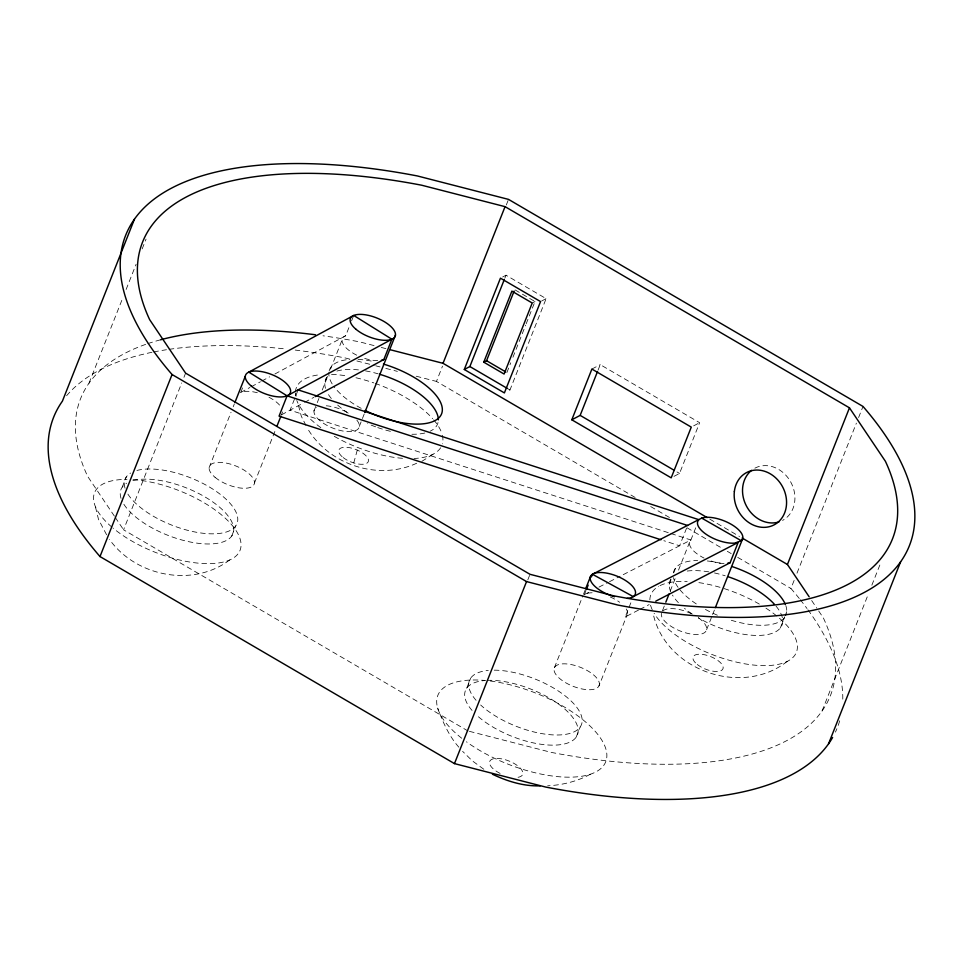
<?xml version="1.0" encoding="UTF-8"?>
<svg xmlns="http://www.w3.org/2000/svg" width="963" height="963" viewBox="0 0 963 963"><rect width="100%" height="100%" fill="white"/><g stroke="black" fill="none" stroke-linecap="round" stroke-linejoin="round"><path stroke-width="0.72" stroke-dasharray="4.82 3.61" d="M353.758 462.914L357.285 450.07M89.005 383.202L122.795 297.868M126.117 289.478L136.084 264.307M142.175 248.911L146.051 239.125M122.277 487.073L126.297 476.938M467.982 730.977L123.577 529.806L181.73 382.937M183.945 377.34L185.606 373.138M209.103 467.657L231.024 412.308M233.215 406.771L234.31 404.015M257.338 392.735A24.087 10.184 21.6 0 0 240.762 392.423L243.446 385.657M231.734 536.042L235.742 525.894M254.473 482.957L275.972 428.643M281.485 414.716L282.592 411.923M297.579 391.243L290.08 410.178L669.417 533.033M325.121 381.179L326.626 377.376M313.962 410.96L316.719 404.003M317.272 402.606L318.934 398.429M322.232 390.075L327.745 376.148M330.514 369.178L342.094 339.939M274.864 374.005L345.681 335.75L349.437 326.276M351.579 320.872L353.18 316.803M359.319 426.368L364.255 413.921M635.123 497.462L436.456 381.42L442.511 366.133M506.321 204.95L508.524 199.389M504.925 277.982L506.02 275.213L546.117 298.638L509.969 389.967L506.622 391.736M506.875 372.573L510.739 362.822M512.942 357.249L525.629 325.217M526.171 323.821L534.995 301.539L514.675 289.67L511.895 291.139M466.682 688.256L470.702 678.108M598.071 370.129L600.25 364.64L699.632 422.697L679.541 473.435L671.187 477.841M527.796 579.907L530.011 574.309M554.411 667.684L582.904 595.736M583.446 594.352L585.095 590.199M592.101 592.775A24.087 10.184 21.6 0 0 584.397 594.568L586.01 590.512M576.139 737.213L580.147 727.065M638.529 610.073L625.252 616.922L631.68 600.683M598.998 685.873A24.087 10.184 21.6 0 0 569.265 664.229A24.087 10.184 21.6 0 0 561.838 680.239A24.087 10.184 21.6 0 0 598.998 685.873L627.13 614.839M686.559 528.193L679.589 545.78L663.856 540.688M669.249 584.168L671.259 579.088M673.691 572.913L675.701 567.833M662.508 610.554L664.723 604.981M670.236 591.053L675.749 577.126M678.506 570.156L689.532 542.301M695.707 527.82L690.892 539.99L621.424 575.597M706.589 629.79L712.066 615.959M712.62 614.575L714.811 609.037M799.278 598.48A421.469 178.119 21.6 0 0 790.936 588.477L794.788 578.751M796.991 573.19L856.396 423.118M858.599 417.557L863.004 406.446M780.271 628.069L784.713 616.814M785.218 615.55L786.723 611.746M822.017 711.091L868.53 593.605M871.852 585.203L880.712 562.825M229.615 559.997C192.817 587.887 135.747 576.404 109.469 539.424M787.265 661.388C741.402 697.429 664.422 670.176 652.95 612.649M421.842 461.361L433.47 453.994M240.762 392.423L249.947 387.463M251.259 386.753L260.431 381.793M261.743 381.083L269.616 376.834M281.509 414.812L303.285 403.052M304.609 402.329L313.854 397.346M502.674 276.983L506.02 275.213M532.214 303.008L534.995 301.539M541.663 300.998L546.117 298.638M591.896 369.058L600.25 364.64M693.661 425.851L699.632 422.697M639.853 609.386L649.146 604.583M584.397 594.568L589.693 591.86M598.95 587.117L608.195 582.374M609.519 581.7L620.1 576.271M590.331 774.24C577.319 781.39 562.44 785.074 547.658 785.808M416.666 463.251C378.11 481.103 328.624 464.696 307.353 428.162M374.053 345.585L359.681 341.889A403.256 170.427 21.6 0 0 323.014 335.786M381.24 347.426L386.982 348.907M349.641 359.103L345.308 357.983A421.469 178.119 21.6 0 0 295.232 350.063M356.876 360.956L374.246 365.422M375.69 365.796L380.024 366.915M385.814 368.396L397.394 371.369M416.197 376.208L436.456 381.42M469.426 731.338L551.342 752.404A403.256 170.427 21.6 0 0 823.377 617.957L817.527 609.254M670.85 533.502L690.892 539.99A24.087 10.184 21.6 0 0 704.085 558.083M483.811 769.256L472.255 760.806L462.613 751.345M676.965 471.93L679.541 473.435M507.381 388.462L509.969 389.967M709.755 519.117L739.536 536.511M650.699 506.562L670.176 517.938M687.052 527.796L722.118 548.272M727.306 551.305L731.206 553.581M737.694 557.372L790.936 588.477M458.87 747.216C448.927 736.009 442.824 721.985 437.659 708.07M811.677 600.551L816.696 608.002M114.38 516.12L87.633 476.336A403.256 170.427 21.6 0 1 146.484 344.092M115.223 517.372L123.577 529.806M106.604 534.79L98.503 519.394L95.337 506.454M306.017 425.538L301.359 416.353L297.507 401.908M296.086 396.311L295.364 393.506A78.268 33.079 21.6 0 0 296.315 399.031M66.591 395.757A421.469 178.119 21.6 0 1 152.13 352.265M153.695 351.952A421.469 178.119 21.6 0 1 166.479 349.725M169.103 349.328A421.469 178.119 21.6 0 1 286.336 349.039M800.277 599.732A421.469 178.119 21.6 0 1 806.994 608.508M807.909 609.76A421.469 178.119 21.6 0 1 842.781 699.523M839.688 720.806A421.469 178.119 21.6 0 1 835.415 732.121M765.946 608.159A78.268 33.079 21.6 0 1 768.33 665.565A78.268 33.079 21.6 0 1 654.118 613.275M652.24 609.76A78.268 33.079 21.6 0 1 650.266 603.982M649.856 599.925A78.268 33.079 21.6 0 1 658.656 586.335M659.992 585.624A78.268 33.079 21.6 0 1 687.185 581.471M698.897 582.627A78.268 33.079 21.6 0 1 721.407 587.731M724.14 588.586A78.268 33.079 21.6 0 1 759.783 604.355M440.633 447.759A78.268 33.079 21.6 0 1 414.03 458.496M402.546 458.304A78.268 33.079 21.6 0 1 332.981 435.589M320.835 427.68A78.268 33.079 21.6 0 1 296.809 400.488M295.4 391.989A78.268 33.079 21.6 0 1 320.185 374.703M331.537 374.366A78.268 33.079 21.6 0 1 347.715 376.088M355.961 377.749A78.268 33.079 21.6 0 1 373.813 382.901M375.197 383.394A78.268 33.079 21.6 0 1 432.64 418.652M433.699 419.856A78.268 33.079 21.6 0 1 441.993 433.868M442.378 435.3A78.268 33.079 21.6 0 1 442.414 443.811M490.336 681.034A90.269 38.147 21.6 0 1 594.773 730.869A90.269 38.147 21.6 0 1 576.656 776.864A90.269 38.147 21.6 0 1 466.405 741.787M461.71 738.236A90.269 38.147 21.6 0 1 484.521 680.408M133.05 479.622A78.244 33.067 21.6 0 1 229.387 522.235A78.244 33.067 21.6 0 1 212.366 563.548A78.244 33.067 21.6 0 1 113.068 528.133M111.901 527.158A78.244 33.067 21.6 0 1 127.008 479.393M754.872 468.174A29.552 25.194 62.2 0 1 790.972 482.475A29.552 25.194 62.2 0 1 782.57 520.405M147.845 343.635A403.256 170.427 21.6 0 1 160.604 339.77M361.173 408.348A60.212 25.447 21.6 0 1 333.74 386.283M332.163 383.924A60.212 25.447 21.6 0 1 328.913 372.356M329.141 371.032A60.212 25.447 21.6 0 1 349.87 359.428M358.08 359.392A60.212 25.447 21.6 0 1 373.8 361.57M784.291 617.921A60.212 25.447 21.6 0 1 728.076 619.245M717.351 615.201A60.212 25.447 21.6 0 1 704.675 609.025M696.285 603.933A60.212 25.447 21.6 0 1 679.902 589.729M678.06 587.334A60.212 25.447 21.6 0 1 673.498 577.619M673.438 572.672A60.212 25.447 21.6 0 1 697.669 560.466M707.299 560.96A60.212 25.447 21.6 0 1 723.827 564.089M785.796 605.583A60.212 25.447 21.6 0 1 785.724 615.634M494.236 670.164A60.212 25.447 21.6 0 1 571.998 701.883A60.212 25.447 21.6 0 1 559.118 734.962A60.212 25.447 21.6 0 1 480.657 705.012M476.071 700.306A60.212 25.447 21.6 0 1 488.289 670.417M136.902 470.474A60.212 25.447 21.6 0 1 224.307 497.642A60.212 25.447 21.6 0 1 209.055 533.755A60.212 25.447 21.6 0 1 127.309 493.152M125.058 488.217A60.212 25.447 21.6 0 1 130.643 473.038M698.428 617.801A24.087 10.184 21.6 0 1 692.65 634.28A24.087 10.184 21.6 0 1 661.412 613.335M662.761 611.024A24.087 10.184 21.6 0 1 692.036 614.009M356.84 420.121A24.087 10.184 21.6 0 1 336.52 429.426A24.087 10.184 21.6 0 1 316.562 407.277M326.264 405.784A24.087 10.184 21.6 0 1 348.943 413.488M438.021 422.54A60.212 25.447 21.6 0 1 430.22 431.159M424.876 433.001A60.212 25.447 21.6 0 1 411.935 434.265M390.448 431.328A60.212 25.447 21.6 0 1 376.978 427.307M375.642 426.826A60.212 25.447 21.6 0 1 367.661 423.624M348.209 413.139A60.212 25.447 21.6 0 1 337.459 404.893M331.332 398.526A60.212 25.447 21.6 0 1 327.456 392.892M325.506 388.342A60.212 25.447 21.6 0 1 327.589 376.437M336.918 371.068A60.212 25.447 21.6 0 1 358.489 369.888M365.446 370.875A60.212 25.447 21.6 0 1 378.05 373.8M776.07 606.172A60.212 25.447 21.6 0 1 765.705 634.87A60.212 25.447 21.6 0 1 698.259 617.813M692.277 614.081A60.212 25.447 21.6 0 1 684.5 608.339M678.397 602.694A60.212 25.447 21.6 0 1 672.463 595.098M670.681 591.631A60.212 25.447 21.6 0 1 670.898 579.088M687.221 571.047A60.212 25.447 21.6 0 1 708.864 571.878M714.462 572.949A60.212 25.447 21.6 0 1 725.211 575.802M487.17 680.372A60.212 25.447 21.6 0 1 566.509 710.61A60.212 25.447 21.6 0 1 556.084 745.073A60.212 25.447 21.6 0 1 476.649 715.16M472.063 710.453A60.212 25.447 21.6 0 1 485.701 680.456M132.882 480.621A60.212 25.447 21.6 0 1 221.189 508.596A60.212 25.447 21.6 0 1 202.543 543.746A60.212 25.447 21.6 0 1 122.072 500.989M121.037 498.365A60.212 25.447 21.6 0 1 126.622 483.185M724.068 563.499A24.087 10.184 21.6 0 1 709.851 560.562M626.287 609.001A24.087 10.184 21.6 0 1 625.252 616.922M610.277 596.988A24.087 10.184 21.6 0 1 619.691 602.284M377.689 360.607A24.087 10.184 21.6 0 1 363.653 358.067M356.707 355.178A24.087 10.184 21.6 0 1 345.681 335.75M268.966 397.238A24.087 10.184 21.6 0 1 280.052 405.664M500.11 773.421A17.719 7.487 21.6 0 1 491.924 759.301A17.719 7.487 21.6 0 1 517.215 765.477A17.719 7.487 21.6 0 1 516.625 777.454M215.05 477.311A24.087 10.184 21.6 0 0 253.438 485.412A24.087 10.184 21.6 0 0 226.871 463.215A24.087 10.184 21.6 0 0 215.05 477.311M697.284 664.494A16.046 6.777 21.6 0 0 722.635 669.369A16.046 6.777 21.6 0 0 704.242 654.684A16.046 6.777 21.6 0 0 697.284 664.494M343.153 457.545A15.817 6.681 21.6 0 0 368.035 462.096A15.817 6.681 21.6 0 0 349.557 447.675A15.817 6.681 21.6 0 0 343.153 457.545"/><path stroke-width="1.44" d="M134.471 219.131L62.402 401.162A421.469 178.119 21.6 0 0 99.996 556.554L454.476 763.611L545.624 787.048A421.469 178.119 21.6 0 0 832.61 737.477M99.996 556.554L172.064 374.523A421.469 178.119 21.6 0 1 417.376 175.952L508.524 199.389L863.004 406.446A421.469 178.119 21.6 0 1 617.692 605.017L526.544 581.58L172.064 374.523M234.852 402.63L245.264 376.34M277.079 425.851L280.943 416.1M315.166 396.624L383.852 359.524L391.881 339.229L353.722 315.455L248.803 372.127L287.094 395.841L687.63 525.485M364.796 412.537L395.48 335.052M707.167 517.6L443.028 363.316L505.057 206.66L421.71 185.221A403.256 170.427 21.6 0 0 149.662 319.68L185.606 373.138L530.011 574.309L613.371 595.748A403.256 170.427 21.6 0 0 885.406 461.289L849.462 407.831L505.057 206.66M464.286 369.491L500.447 278.163L540.556 301.588L504.395 392.916L464.286 369.491L469.86 366.542L504.371 279.366M483.763 362.172L511.895 291.139L532.214 303.008L504.094 374.041L483.763 362.172L486.556 360.704L514.122 291.067M571.805 419.796L591.896 369.058L691.278 427.115L671.187 477.841L571.805 419.796L580.159 415.378L597.529 371.501M454.476 763.611L526.544 581.58M585.636 588.814L590.572 576.356M586.551 589.163L588.152 585.107M591.366 576.981L592.438 574.273L701.726 518.106A24.087 10.184 21.6 0 1 730.905 524.125A24.087 10.184 21.6 0 1 741.39 540.785L734.528 543.144A24.087 10.184 21.6 0 1 706.89 534.802A24.087 10.184 21.6 0 1 698.921 519.695L298.109 389.883M665.818 602.2L669.129 593.834M655.779 601.153L730.098 562.753L738.14 542.458L633.293 596.627L592.438 574.273M715.353 607.653L742.75 538.461M809.173 596.819L787.433 564.487L849.462 407.831M828.529 743.869L900.598 561.838M391.881 339.229L287.094 395.841L279.053 416.136L660.991 539.762M727.691 563.211L730.098 562.753M540.171 785.868C523.535 786.35 507.296 781.318 492.406 774.216M389.859 349.641L443.028 363.316M701.726 518.106L741.39 540.785M486.556 360.704L505.599 371.826M580.159 415.378L674.377 470.413M469.86 366.542L507.381 388.462M742.124 538.016L787.433 564.487M778.923 521.934A29.552 25.194 62.2 0 1 746.469 506.093A29.552 25.194 62.2 0 1 751.573 470.341M160.604 339.77A403.256 170.427 21.6 0 1 315.479 334.775M383.418 364.05A60.212 25.447 21.6 0 1 441.584 413.837A60.212 25.447 21.6 0 1 365.254 410.479M731.916 566.509A60.212 25.447 21.6 0 1 785.29 604.27M379.41 374.198A60.212 25.447 21.6 0 1 438.334 419.82M727.896 576.656A60.212 25.447 21.6 0 1 774.433 604.307M614.49 596.735A24.087 10.184 21.6 0 1 590.861 575.838A24.087 10.184 21.6 0 1 625.083 580.22A24.087 10.184 21.6 0 1 627.178 598.36M383.852 359.524A24.087 10.184 21.6 0 1 381.42 360.246M734.36 491.443A29.552 25.194 62.2 0 0 770.569 526.34A29.552 25.194 62.2 0 0 776.178 478.31A29.552 25.194 62.2 0 0 734.36 491.443M355.973 329.274A24.087 10.184 21.6 0 0 394.421 337.483A24.087 10.184 21.6 0 0 368.01 315.274A24.087 10.184 21.6 0 0 355.973 329.274M251.211 385.982A24.087 10.184 21.6 0 0 289.598 394.084A24.087 10.184 21.6 0 0 263.031 371.887A24.087 10.184 21.6 0 0 251.211 385.982"/></g></svg>
